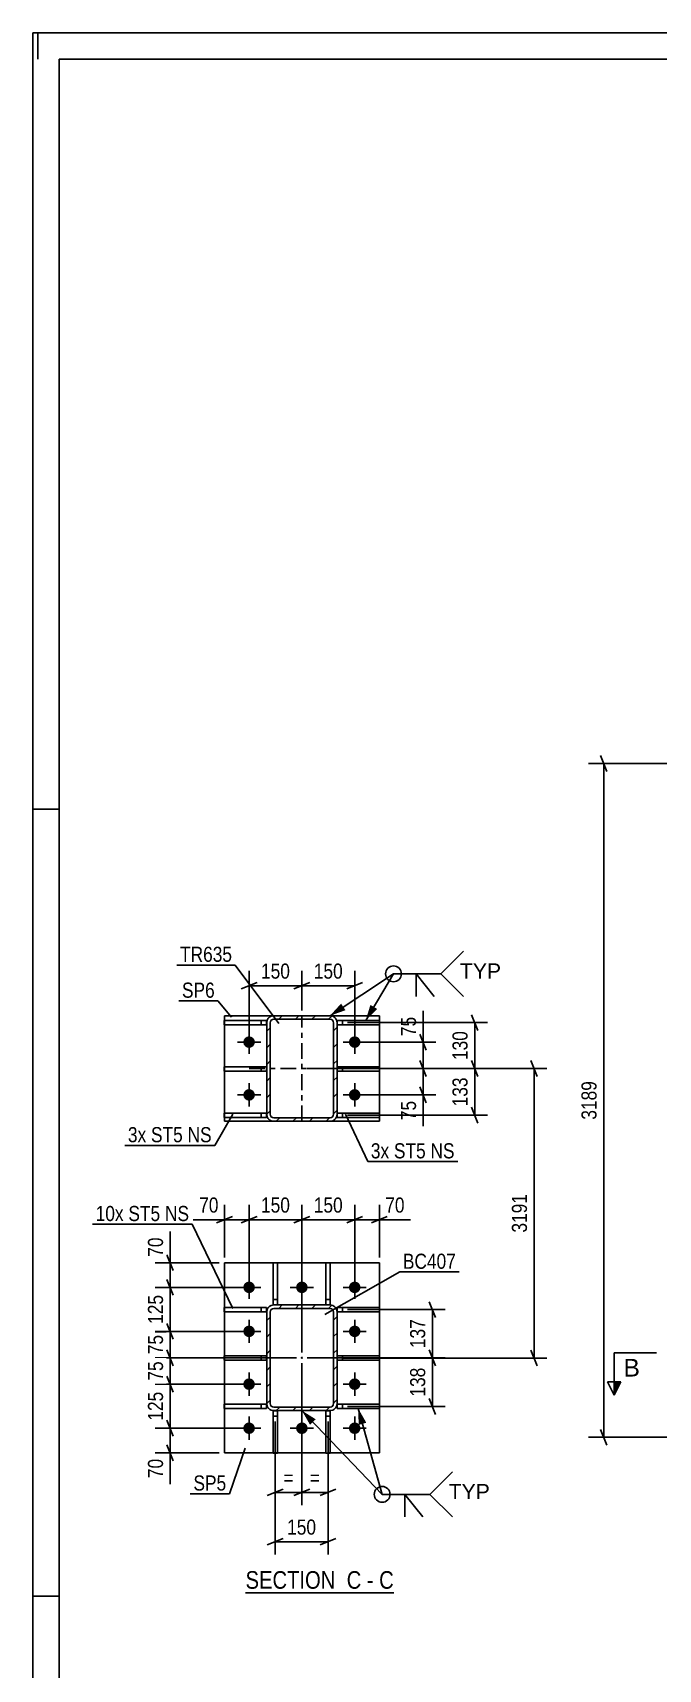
# Model space of a CAD drawing. Header units: millimetres. Extents: x 0 to 841, y 0 to 594.
# Drawn here: x 0 to 118.5, y 284.2 to 594 of the extents above; entities that cross this region are included whole.
import ezdxf

# ---------------------------------------------------------------- set-up
doc = ezdxf.new("R2010")
doc.units = ezdxf.units.MM
doc.linetypes.add('DXK_LINE_DOT2', pattern=[3.9198, 1.9599, -1.9599])
doc.linetypes.add('DXK_LINE_DOT3', pattern=[5.9187, 2.979, -0.9799, 0.9799, -0.9799])
doc.styles.add('Arial', font='ARIAL.TTF', dxfattribs={"height": 0.2})
doc.styles.add('Arial Narrow', font='ARIALN.TTF', dxfattribs={"height": 0.2})

# ---------------------------------------------------------------- blocks, each defined once
blk = doc.blocks.new('Unknown-122570250-1133')
at = {"color": 5, "linetype": 'Continuous'}
for p, q in [((841, 594), (0, 594)), ((0, 594), (0, 0)), ((1, 589), (1, 594)), ((836, 589), (5, 589)), ((5, 589), (5, 5)), ((5, 447), (0, 447)), ((5, 298), (0, 298))]:
    blk.add_line(p, q, dxfattribs=at)
blk = doc.blocks.new('Unknown-122570250-14 - 3057')
at = {"color": 6, "linetype": 'Continuous'}
blk.add_line((40.31, 298.68), (68.38, 298.68), dxfattribs=at)
at = {"color": 0, "linetype": 'Continuous'}
blk.add_wipeout([(58.42, 299.43), (58.42, 302.93), (40.31, 302.93), (40.31, 299.43)], dxfattribs=at)
at = {"color": 7, "linetype": 'Continuous', "style": 'Arial Narrow'}
blk.add_text('SECTION ', height=3.34, dxfattribs=at).set_placement((40.31, 299.43))
at = {"color": 0, "linetype": 'Continuous'}
blk.add_wipeout([(62.23, 299.43), (62.23, 302.93), (59.47, 302.93), (59.47, 299.43)], dxfattribs=at)
blk.add_wipeout([(64.56, 299.43), (64.56, 302.93), (63.28, 302.93), (63.28, 299.43)], dxfattribs=at)
at = {"color": 7, "linetype": 'Continuous', "style": 'Arial Narrow'}
blk.add_text('C', height=3.34, dxfattribs=at).set_placement((59.47, 299.43))
at = {"color": 0, "linetype": 'Continuous'}
blk.add_wipeout([(68.38, 299.43), (68.38, 302.93), (65.61, 302.93), (65.61, 299.43)], dxfattribs=at)
at = {"color": 7, "linetype": 'Continuous', "style": 'Arial Narrow'}
for s, p in [('-', (63.28, 299.43)), ('C', (65.61, 299.43))]:
    blk.add_text(s, height=3.34, dxfattribs=at).set_placement(p)
blk = doc.blocks.new('Part-122570250-3130 - 3057')
at = {"color": 2, "linetype": 'Continuous'}
for p, q in [((65.65, 398.24), (57.65, 398.24)), ((65.65, 397.44), (57.65, 397.44)), ((65.65, 398.24), (65.65, 397.44))]:
    blk.add_line(p, q, dxfattribs=at)
at = {"color": 7, "linetype": 'DXK_LINE_DOT2'}
for p, q in [((57.65, 397.44), (57.65, 398.24)), ((58.65, 397.44), (58.65, 398.24))]:
    blk.add_line(p, q, dxfattribs=at)
blk = doc.blocks.new('Part-122570250-3098 - 3057')
at = {"color": 2, "linetype": 'Continuous'}
for p, q in [((45.53, 353.16), (45.53, 361.16)), ((45.53, 361.16), (46.33, 361.16)), ((46.33, 353.16), (46.33, 361.16)), ((45.53, 353.16), (45.65, 353.16))]:
    blk.add_line(p, q, dxfattribs=at)
at = {"color": 7, "linetype": 'DXK_LINE_DOT2'}
for p, q in [((45.53, 354.16), (46.33, 354.16)), ((45.65, 353.16), (46.33, 353.16))]:
    blk.add_line(p, q, dxfattribs=at)
blk = doc.blocks.new('Part-122570250-3115 - 3057')
at = {"color": 2, "linetype": 'Continuous'}
for p, q in [((36.26, 397.44), (36.26, 398.24)), ((36.26, 398.24), (44.26, 398.24)), ((36.26, 397.44), (44.26, 397.44)), ((44.26, 397.44), (44.26, 398.24))]:
    blk.add_line(p, q, dxfattribs=at)
at = {"color": 7, "linetype": 'DXK_LINE_DOT2'}
blk.add_line((43.26, 397.44), (43.26, 398.24), dxfattribs=at)
blk = doc.blocks.new('Part-122570250-3083 - 3057')
at = {"color": 2, "linetype": 'Continuous'}
for p, q in [((36.26, 342.71), (36.26, 343.51)), ((36.26, 343.51), (44.26, 343.51)), ((36.26, 342.71), (44.26, 342.71)), ((44.26, 342.71), (44.26, 343.51))]:
    blk.add_line(p, q, dxfattribs=at)
at = {"color": 7, "linetype": 'DXK_LINE_DOT2'}
blk.add_line((43.26, 342.71), (43.26, 343.51), dxfattribs=at)
blk = doc.blocks.new('Part-122570250-3120 - 3057')
at = {"color": 2, "linetype": 'Continuous'}
for p, q in [((36.26, 406.2), (36.26, 407)), ((36.26, 407), (44.26, 407)), ((36.26, 406.2), (44.26, 406.2)), ((44.26, 407), (44.26, 406.2))]:
    blk.add_line(p, q, dxfattribs=at)
at = {"color": 7, "linetype": 'DXK_LINE_DOT2'}
blk.add_line((43.26, 406.2), (43.26, 407), dxfattribs=at)
blk = doc.blocks.new('Part-122570250-3088 - 3057')
at = {"color": 2, "linetype": 'Continuous'}
for p, q in [((36.26, 351.88), (36.26, 352.68)), ((36.26, 352.68), (44.26, 352.68)), ((36.26, 351.88), (44.26, 351.88)), ((44.26, 351.88), (44.26, 352.68))]:
    blk.add_line(p, q, dxfattribs=at)
at = {"color": 7, "linetype": 'DXK_LINE_DOT2'}
blk.add_line((43.26, 351.88), (43.26, 352.68), dxfattribs=at)
blk = doc.blocks.new('Part-122570250-3125 - 3057')
at = {"color": 2, "linetype": 'Continuous'}
for p, q in [((36.26, 388.67), (36.26, 389.47)), ((36.26, 389.47), (44.26, 389.47)), ((36.26, 388.67), (44.26, 388.67)), ((44.26, 388.67), (44.26, 389.47))]:
    blk.add_line(p, q, dxfattribs=at)
at = {"color": 7, "linetype": 'DXK_LINE_DOT2'}
blk.add_line((43.26, 388.67), (43.26, 389.47), dxfattribs=at)
blk = doc.blocks.new('Part-122570250-3093 - 3057')
at = {"color": 2, "linetype": 'Continuous'}
for p, q in [((55.53, 353.16), (55.53, 361.16)), ((55.53, 361.16), (56.33, 361.16)), ((56.33, 361.16), (56.33, 353.16)), ((56.33, 353.16), (56.31, 353.16))]:
    blk.add_line(p, q, dxfattribs=at)
at = {"color": 7, "linetype": 'DXK_LINE_DOT2'}
for p, q in [((55.53, 354.16), (56.33, 354.16)), ((56.33, 353.16), (55.53, 353.16))]:
    blk.add_line(p, q, dxfattribs=at)
blk = doc.blocks.new('Part-122570250-3135 - 3057')
at = {"color": 2, "linetype": 'Continuous'}
for p, q in [((65.65, 407), (57.65, 407)), ((57.65, 407), (57.65, 406.59)), ((65.65, 406.2), (57.65, 406.2)), ((65.65, 407), (65.65, 406.2))]:
    blk.add_line(p, q, dxfattribs=at)
at = {"color": 7, "linetype": 'DXK_LINE_DOT2'}
for p, q in [((57.65, 406.59), (57.65, 406.2)), ((58.65, 406.2), (58.65, 407))]:
    blk.add_line(p, q, dxfattribs=at)
blk = doc.blocks.new('Part-122570250-3140 - 3057')
at = {"color": 2, "linetype": 'Continuous'}
for p, q in [((65.65, 389.47), (57.65, 389.47)), ((57.65, 388.67), (57.65, 389.26)), ((65.65, 388.67), (57.65, 388.67)), ((65.65, 389.47), (65.65, 388.67))]:
    blk.add_line(p, q, dxfattribs=at)
at = {"color": 7, "linetype": 'DXK_LINE_DOT2'}
for p, q in [((57.65, 389.26), (57.65, 389.47)), ((58.65, 388.67), (58.65, 389.47))]:
    blk.add_line(p, q, dxfattribs=at)
blk = doc.blocks.new('Bolt-122570250-3143 - 3057')
at = {"linetype": 'Continuous'}
for points in [[(39.88, 402.92, -1), (42.08, 402.92, -1)], [(59.88, 402.92, -1), (62.08, 402.92, -1)], [(39.88, 392.92, -1), (42.08, 392.92, -1)], [(59.88, 392.92, -1), (62.08, 392.92, -1)]]:
    blk.add_hatch(color=1, dxfattribs=at).paths.add_polyline_path(points)
at = {"color": 1, "linetype": 'Continuous'}
for p, q in [((38.78, 402.92), (43.18, 402.92)), ((40.98, 400.72), (40.98, 405.12)), ((58.78, 402.92), (63.18, 402.92)), ((60.98, 400.72), (60.98, 405.12)), ((40.98, 390.72), (40.98, 395.12)), ((60.98, 390.72), (60.98, 395.12)), ((38.78, 392.92), (43.18, 392.92)), ((58.78, 392.92), (63.18, 392.92))]:
    blk.add_line(p, q, dxfattribs=at)
blk = doc.blocks.new('Bolt-122570250-3144 - 3057')
at = {"linetype": 'Continuous'}
for points in [[(39.88, 356.49, -1), (42.08, 356.49, -1)], [(49.88, 356.49, -1), (52.08, 356.49, -1)], [(59.88, 356.49, -1), (62.08, 356.49, -1)], [(39.88, 348.16, -1), (42.08, 348.16, -1)], [(59.88, 348.16, -1), (62.08, 348.16, -1)], [(39.88, 338.16, -1), (42.08, 338.16, -1)], [(59.88, 338.16, -1), (62.08, 338.16, -1)], [(39.88, 329.82, -1), (42.08, 329.82, -1)], [(49.88, 329.82, -1), (52.08, 329.82, -1)], [(59.88, 329.82, -1), (62.08, 329.82, -1)]]:
    blk.add_hatch(color=1, dxfattribs=at).paths.add_polyline_path(points)
at = {"color": 1, "linetype": 'Continuous'}
for p, q in [((38.78, 356.49), (43.18, 356.49)), ((40.98, 354.29), (40.98, 358.69)), ((48.78, 356.49), (53.18, 356.49)), ((50.98, 354.29), (50.98, 358.69)), ((58.78, 356.49), (63.18, 356.49)), ((60.98, 354.29), (60.98, 358.69)), ((40.98, 345.96), (40.98, 350.36)), ((60.98, 345.96), (60.98, 350.36)), ((38.78, 348.16), (43.18, 348.16)), ((58.78, 348.16), (63.18, 348.16)), ((38.78, 338.16), (43.18, 338.16)), ((40.98, 335.96), (40.98, 340.36)), ((58.78, 338.16), (63.18, 338.16)), ((60.98, 335.96), (60.98, 340.36)), ((40.98, 327.62), (40.98, 332.02)), ((50.98, 327.62), (50.98, 332.02)), ((60.98, 327.62), (60.98, 332.02)), ((38.78, 329.82), (43.18, 329.82)), ((48.78, 329.82), (53.18, 329.82)), ((58.78, 329.82), (63.18, 329.82))]:
    blk.add_line(p, q, dxfattribs=at)
blk = doc.blocks.new('Part-122570250-3158 - 3057')
at = {"color": 2, "linetype": 'Continuous'}
for p, q in [((55.53, 325.11), (55.53, 333.11)), ((55.53, 333.11), (56.33, 333.11)), ((56.33, 333.11), (56.33, 325.11)), ((56.33, 325.11), (55.53, 325.11))]:
    blk.add_line(p, q, dxfattribs=at)
at = {"color": 7, "linetype": 'DXK_LINE_DOT2'}
blk.add_line((55.53, 332.11), (56.33, 332.11), dxfattribs=at)
blk = doc.blocks.new('Part-122570250-3163 - 3057')
at = {"color": 2, "linetype": 'Continuous'}
for p, q in [((45.53, 325.11), (45.53, 333.11)), ((45.53, 333.11), (46.33, 333.11)), ((46.33, 333.11), (46.33, 325.11)), ((46.33, 325.11), (45.53, 325.11))]:
    blk.add_line(p, q, dxfattribs=at)
at = {"color": 7, "linetype": 'DXK_LINE_DOT2'}
blk.add_line((45.53, 332.11), (46.33, 332.11), dxfattribs=at)
blk = doc.blocks.new('Part-122570250-3168 - 3057')
at = {"color": 2, "linetype": 'Continuous'}
for p, q in [((36.26, 333.55), (36.26, 334.35)), ((36.26, 334.35), (44.26, 334.35)), ((36.26, 333.55), (44.26, 333.55)), ((44.26, 333.55), (44.26, 334.35))]:
    blk.add_line(p, q, dxfattribs=at)
at = {"color": 7, "linetype": 'DXK_LINE_DOT2'}
blk.add_line((43.26, 333.55), (43.26, 334.35), dxfattribs=at)
blk = doc.blocks.new('Part-122570250-3173 - 3057')
at = {"color": 2, "linetype": 'Continuous'}
for p, q in [((65.65, 343.51), (57.65, 343.51)), ((65.65, 342.71), (57.65, 342.71)), ((65.65, 343.51), (65.65, 342.71))]:
    blk.add_line(p, q, dxfattribs=at)
at = {"color": 7, "linetype": 'DXK_LINE_DOT2'}
for p, q in [((57.65, 342.71), (57.65, 343.51)), ((58.65, 342.71), (58.65, 343.51))]:
    blk.add_line(p, q, dxfattribs=at)
blk = doc.blocks.new('Part-122570250-3193 - 3057')
at = {"color": 2, "linetype": 'Continuous'}
for p, q in [((36.31, 407.92), (36.31, 407)), ((36.31, 407.92), (45.65, 407.92)), ((36.31, 406.2), (36.31, 398.24)), ((65.65, 407.92), (56.31, 407.92)), ((65.65, 387.92), (65.65, 407.92)), ((36.31, 389.47), (36.31, 397.44)), ((36.31, 387.92), (36.31, 388.67)), ((36.31, 387.92), (45.65, 387.92)), ((65.65, 387.92), (56.31, 387.92))]:
    blk.add_line(p, q, dxfattribs=at)
at = {"color": 7, "linetype": 'DXK_LINE_DOT2'}
for p, q in [((36.31, 407.92), (36.31, 397.44)), ((36.31, 407), (36.31, 406.2)), ((45.65, 407.92), (56.31, 407.92)), ((36.31, 397.44), (36.31, 398.24)), ((36.31, 388.67), (36.31, 389.47)), ((45.65, 387.92), (56.31, 387.92))]:
    blk.add_line(p, q, dxfattribs=at)
blk = doc.blocks.new('Part-122570250-3198 - 3057')
at = {"color": 2, "linetype": 'Continuous'}
for p, q in [((65.65, 361.16), (36.31, 361.16)), ((36.31, 352.68), (36.31, 361.16)), ((65.65, 325.16), (65.65, 361.16)), ((36.31, 343.51), (36.31, 351.88)), ((36.31, 334.35), (36.31, 342.71)), ((36.31, 325.16), (36.31, 333.55)), ((36.31, 325.16), (45.53, 325.16)), ((55.53, 325.16), (46.33, 325.16)), ((56.33, 325.16), (65.65, 325.16))]:
    blk.add_line(p, q, dxfattribs=at)
at = {"color": 7, "linetype": 'DXK_LINE_DOT2'}
for p, q in [((36.31, 361.16), (46.33, 361.16)), ((36.31, 351.88), (36.31, 352.68)), ((36.31, 342.71), (36.31, 343.51)), ((36.31, 333.55), (36.31, 334.35)), ((45.53, 325.16), (46.33, 325.16)), ((65.65, 325.16), (55.53, 325.16))]:
    blk.add_line(p, q, dxfattribs=at)
blk = doc.blocks.new('Part-122570250-3209 - 3057')
at = {"color": 2, "linetype": 'Continuous'}
for p, q in [((65.65, 352.68), (57.65, 352.68)), ((57.65, 351.88), (57.65, 352.68)), ((65.65, 351.88), (57.65, 351.88)), ((65.65, 352.68), (65.65, 351.88))]:
    blk.add_line(p, q, dxfattribs=at)
at = {"color": 7, "linetype": 'DXK_LINE_DOT2'}
blk.add_line((58.65, 351.88), (58.65, 352.68), dxfattribs=at)
blk = doc.blocks.new('Part-122570250-3214 - 3057')
at = {"color": 2, "linetype": 'Continuous'}
for p, q in [((65.65, 334.35), (57.65, 334.35)), ((57.65, 333.55), (57.65, 334.35)), ((65.65, 333.55), (57.65, 333.55)), ((65.65, 334.35), (65.65, 333.55))]:
    blk.add_line(p, q, dxfattribs=at)
at = {"color": 7, "linetype": 'DXK_LINE_DOT2'}
blk.add_line((58.65, 333.55), (58.65, 334.35), dxfattribs=at)
blk = doc.blocks.new('Part-122570250-3219 - 3057')
at = {"linetype": 'Continuous'}
h = blk.add_hatch(dxfattribs=at)
h.set_pattern_fill('', scale=0.7, style=0, pattern_type=0)
h.set_pattern_definition([(45, (44.3133, 334.4914), (-1.57154, 1.57154), [])])
h.paths.add_polyline_path([(44.31, 351.82), (44.31, 334.49), (44.41, 333.98), (44.7, 333.55), (45.14, 333.26), (45.65, 333.16), (56.31, 333.16), (56.82, 333.26), (57.26, 333.55), (57.55, 333.98), (57.65, 334.49), (57.65, 351.82), (57.55, 352.33), (57.26, 352.77), (56.82, 353.06), (56.31, 353.16), (45.65, 353.16), (45.14, 353.06), (44.7, 352.77), (44.41, 352.33)])
h.paths.add_polyline_path([(45.18, 352.3), (45.39, 352.44), (45.65, 352.49), (56.31, 352.49), (56.57, 352.44), (56.78, 352.3), (56.93, 352.08), (56.98, 351.82), (56.98, 334.49), (56.93, 334.24), (56.78, 334.02), (56.57, 333.88), (56.31, 333.82), (45.65, 333.82), (45.39, 333.88), (45.18, 334.02), (45.03, 334.24), (44.98, 334.49), (44.98, 351.82), (45.03, 352.08)])
blk.add_hatch(color=30, dxfattribs=at).paths.add_polyline_path([(50.98, 343.06, -1), (50.98, 343.26, -1)])
at = {"color": 7, "linetype": 'DXK_LINE_DOT2'}
for p, q in [((44.31, 351.82), (44.41, 352.33)), ((44.31, 334.49), (44.31, 351.82)), ((45.03, 352.08), (44.98, 351.82)), ((44.98, 334.49), (44.98, 351.82)), ((45.14, 353.06), (45.65, 353.16)), ((45.65, 352.49), (45.39, 352.44)), ((45.65, 353.16), (56.31, 353.16)), ((45.65, 352.49), (56.31, 352.49)), ((56.31, 353.16), (56.82, 353.06)), ((56.57, 352.44), (56.31, 352.49)), ((56.98, 351.82), (56.93, 352.08)), ((56.98, 334.49), (56.98, 351.82)), ((57.55, 352.33), (57.65, 351.82)), ((57.65, 334.49), (57.65, 351.82)), ((44.41, 333.98), (44.31, 334.49)), ((44.98, 334.49), (45.03, 334.24)), ((45.65, 333.16), (45.14, 333.26)), ((45.39, 333.88), (45.65, 333.82)), ((45.65, 333.82), (56.31, 333.82)), ((45.65, 333.16), (56.31, 333.16)), ((56.31, 333.82), (56.57, 333.88)), ((56.82, 333.26), (56.31, 333.16)), ((56.93, 334.24), (56.98, 334.49)), ((57.65, 334.49), (57.55, 333.98))]:
    blk.add_line(p, q, dxfattribs=at)
at = {"color": 2, "linetype": 'Continuous'}
for p, q in [((44.41, 352.33), (44.31, 351.82)), ((44.31, 351.82), (44.31, 351.82)), ((44.31, 334.49), (44.31, 351.82)), ((44.98, 351.82), (45.03, 352.08)), ((44.98, 351.82), (44.98, 351.82)), ((44.98, 334.49), (44.98, 351.82)), ((45.65, 353.16), (45.14, 353.06)), ((45.39, 352.44), (45.65, 352.49)), ((45.65, 353.16), (45.65, 353.16)), ((45.65, 353.16), (56.31, 353.16)), ((45.65, 352.49), (45.65, 352.49)), ((45.65, 352.49), (56.31, 352.49)), ((56.31, 353.16), (56.31, 353.16)), ((56.82, 353.06), (56.31, 353.16)), ((56.31, 352.49), (56.31, 352.49)), ((56.31, 352.49), (56.57, 352.44)), ((56.93, 352.08), (56.98, 351.82)), ((56.98, 351.82), (56.98, 351.82)), ((56.98, 334.49), (56.98, 351.82)), ((57.65, 351.82), (57.55, 352.33)), ((57.65, 351.82), (57.65, 351.82)), ((57.65, 334.49), (57.65, 351.82)), ((44.31, 334.49), (44.31, 334.49)), ((44.31, 334.49), (44.41, 333.98)), ((44.98, 334.49), (44.98, 334.49)), ((45.03, 334.24), (44.98, 334.49)), ((45.14, 333.26), (45.65, 333.16)), ((45.65, 333.82), (45.39, 333.88)), ((45.65, 333.82), (45.65, 333.82)), ((45.65, 333.82), (56.31, 333.82)), ((45.65, 333.16), (45.65, 333.16)), ((45.65, 333.16), (56.31, 333.16)), ((56.57, 333.88), (56.31, 333.82)), ((56.31, 333.82), (56.31, 333.82)), ((56.31, 333.16), (56.82, 333.26)), ((56.31, 333.16), (56.31, 333.16)), ((56.98, 334.49), (56.93, 334.24)), ((56.98, 334.49), (56.98, 334.49)), ((57.55, 333.98), (57.65, 334.49)), ((57.65, 334.49), (57.65, 334.49))]:
    blk.add_line(p, q, dxfattribs=at)
at = {"color": 7, "linetype": 'DXK_LINE_DOT3'}
blk.add_line((50.98, 343.16), (50.98, 343.16), dxfattribs=at)
at = {"color": 30, "linetype": 'DXK_LINE_DOT3'}
blk.add_line((50.98, 343.16), (50.98, 343.16), dxfattribs=at)
at = {"color": 30, "linetype": 'Continuous'}
blk.add_circle((50.98, 343.16), 0.1, dxfattribs=at)
at = {"color": 7, "linetype": 'DXK_LINE_DOT2'}
for centre, radius, start, end in [((45.65, 351.82), 1.33, 112.5, 157.5), ((45.65, 351.82), 0.667, 112.5, 157.5), ((56.31, 351.82), 0.667, 22.5, 67.5), ((56.31, 351.82), 1.33, 22.5, 67.5), ((45.65, 334.49), 1.33, 202.5, 247.5), ((45.65, 334.49), 0.667, 202.5, 247.5), ((56.31, 334.49), 0.667, 292.5, 337.5), ((56.31, 334.49), 1.33, 292.5, 337.5)]:
    blk.add_arc(centre, radius, start, end, dxfattribs=at)
at = {"color": 2, "linetype": 'Continuous'}
for centre, radius, start, end in [((45.65, 351.82), 1.33, 112.5, 157.5), ((45.65, 351.82), 0.667, 112.5, 157.5), ((56.31, 351.82), 0.667, 22.5, 67.5), ((56.31, 351.82), 1.33, 22.5, 67.5), ((45.65, 334.49), 1.33, 202.5, 247.5), ((45.65, 334.49), 0.667, 202.5, 247.5), ((56.31, 334.49), 0.667, 292.5, 337.5), ((56.31, 334.49), 1.33, 292.5, 337.5)]:
    blk.add_arc(centre, radius, start, end, dxfattribs=at)
blk = doc.blocks.new('Part-122570250-3224 - 3057')
at = {"linetype": 'Continuous'}
h = blk.add_hatch(dxfattribs=at)
h.set_pattern_fill('', scale=0.7, style=0, pattern_type=0)
h.set_pattern_definition([(45, (44.3133, 389.2581), (-1.57154, 1.57154), [])])
h.paths.add_polyline_path([(44.31, 406.59), (44.31, 389.26), (44.41, 388.75), (44.7, 388.32), (45.14, 388.03), (45.65, 387.92), (56.31, 387.92), (56.82, 388.03), (57.26, 388.32), (57.55, 388.75), (57.65, 389.26), (57.65, 406.59), (57.55, 407.1), (57.26, 407.53), (56.82, 407.82), (56.31, 407.92), (45.65, 407.92), (45.14, 407.82), (44.7, 407.53), (44.41, 407.1)])
h.paths.add_polyline_path([(45.18, 407.06), (45.39, 407.21), (45.65, 407.26), (56.31, 407.26), (56.57, 407.21), (56.78, 407.06), (56.93, 406.85), (56.98, 406.59), (56.98, 389.26), (56.93, 389), (56.78, 388.79), (56.57, 388.64), (56.31, 388.59), (45.65, 388.59), (45.39, 388.64), (45.18, 388.79), (45.03, 389), (44.98, 389.26), (44.98, 406.59), (45.03, 406.85)])
at = {"color": 7, "linetype": 'DXK_LINE_DOT2'}
for p, q in [((44.31, 406.59), (44.41, 407.1)), ((44.31, 389.26), (44.31, 406.59)), ((45.03, 406.85), (44.98, 406.59)), ((44.98, 389.26), (44.98, 406.59)), ((45.14, 407.82), (45.65, 407.92)), ((45.65, 407.26), (45.39, 407.21)), ((45.65, 407.92), (56.31, 407.92)), ((45.65, 407.26), (56.31, 407.26)), ((56.31, 407.92), (56.82, 407.82)), ((56.57, 407.21), (56.31, 407.26)), ((56.98, 406.59), (56.93, 406.85)), ((56.98, 389.26), (56.98, 406.59)), ((57.55, 407.1), (57.65, 406.59)), ((57.65, 389.26), (57.65, 406.59)), ((44.41, 388.75), (44.31, 389.26)), ((44.98, 389.26), (45.03, 389)), ((45.65, 387.92), (45.14, 388.03)), ((45.39, 388.64), (45.65, 388.59)), ((45.65, 388.59), (56.31, 388.59)), ((45.65, 387.92), (56.31, 387.92)), ((56.31, 388.59), (56.57, 388.64)), ((56.82, 388.03), (56.31, 387.92)), ((56.93, 389), (56.98, 389.26)), ((57.65, 389.26), (57.55, 388.75))]:
    blk.add_line(p, q, dxfattribs=at)
at = {"color": 2, "linetype": 'Continuous'}
for p, q in [((44.41, 407.1), (44.31, 406.59)), ((44.31, 389.26), (44.31, 406.59)), ((44.98, 406.59), (45.03, 406.85)), ((44.98, 389.26), (44.98, 406.59)), ((45.65, 407.92), (45.14, 407.82)), ((45.39, 407.21), (45.65, 407.26)), ((45.65, 407.92), (56.31, 407.92)), ((45.65, 407.26), (56.31, 407.26)), ((56.82, 407.82), (56.31, 407.92)), ((56.31, 407.26), (56.57, 407.21)), ((56.93, 406.85), (56.98, 406.59)), ((56.98, 389.26), (56.98, 406.59)), ((57.65, 406.59), (57.55, 407.1)), ((57.65, 389.26), (57.65, 406.59)), ((44.31, 389.26), (44.41, 388.75)), ((45.03, 389), (44.98, 389.26)), ((45.14, 388.03), (45.65, 387.92)), ((45.65, 388.59), (45.39, 388.64)), ((45.65, 388.59), (56.31, 388.59)), ((45.65, 387.92), (56.31, 387.92)), ((56.57, 388.64), (56.31, 388.59)), ((56.31, 387.92), (56.82, 388.03)), ((56.98, 389.26), (56.93, 389)), ((57.55, 388.75), (57.65, 389.26))]:
    blk.add_line(p, q, dxfattribs=at)
at = {"color": 7, "linetype": 'DXK_LINE_DOT3'}
for p, q in [((50.98, 387.92), (50.98, 407.92)), ((40.98, 397.92), (60.98, 397.92))]:
    blk.add_line(p, q, dxfattribs=at)
at = {"color": 7, "linetype": 'DXK_LINE_DOT2'}
for centre, radius, start, end in [((45.65, 406.59), 1.33, 112.5, 157.5), ((45.65, 406.59), 0.667, 112.5, 157.5), ((56.31, 406.59), 0.667, 22.5, 67.5), ((56.31, 406.59), 1.33, 22.5, 67.5), ((45.65, 389.26), 1.33, 202.5, 247.5), ((45.65, 389.26), 0.667, 202.5, 247.5), ((56.31, 389.26), 0.667, 292.5, 337.5), ((56.31, 389.26), 1.33, 292.5, 337.5)]:
    blk.add_arc(centre, radius, start, end, dxfattribs=at)
at = {"color": 2, "linetype": 'Continuous'}
for centre, radius, start, end in [((45.65, 406.59), 1.33, 112.5, 157.5), ((45.65, 406.59), 0.667, 112.5, 157.5), ((56.31, 406.59), 0.667, 22.5, 67.5), ((56.31, 406.59), 1.33, 22.5, 67.5), ((45.65, 389.26), 1.33, 202.5, 247.5), ((45.65, 389.26), 0.667, 202.5, 247.5), ((56.31, 389.26), 0.667, 292.5, 337.5), ((56.31, 389.26), 1.33, 292.5, 337.5)]:
    blk.add_arc(centre, radius, start, end, dxfattribs=at)
blk = doc.blocks.new('StraightDimension-122570250-1976 - 1510')
at = {"color": 7, "linetype": 'Continuous'}
for p, q in [((156.3, 455.66), (105.29, 455.66)), ((108.74, 454.16), (107.54, 457.16)), ((108.14, 328.11), (108.14, 455.66)), ((107.54, 329.61), (108.74, 326.61)), ((132.64, 328.11), (105.29, 328.11))]:
    blk.add_line(p, q, dxfattribs=at)
at = {"color": 0}
blk.add_wipeout([(107.39, 396.14), (103.19, 396.14), (103.19, 387.63), (107.39, 387.63)], dxfattribs=at)
at = {"color": 3, "style": 'Arial Narrow'}
blk.add_text('3189', height=2.863, rotation=90.0002, dxfattribs=at).set_placement((106.79, 388.23))
blk = doc.blocks.new('StraightDimension-122570250-3322 - 3057')
at = {"color": 7, "linetype": 'Continuous'}
for p, q in [((36.31, 362.16), (36.31, 372.14)), ((40.98, 357.49), (40.98, 372.14)), ((34.81, 368.69), (37.81, 369.89)), ((36.31, 369.29), (40.98, 369.29)), ((42.48, 369.89), (39.48, 368.69))]:
    blk.add_line(p, q, dxfattribs=at)
at = {"color": 0}
blk.add_wipeout([(35.79, 370.04), (35.79, 374.24), (30.93, 374.24), (30.93, 370.04)], dxfattribs=at)
at = {"color": 7, "linetype": 'Continuous'}
blk.add_line((36.31, 369.29), (30.41, 369.29), dxfattribs=at)
blk.add_line((36.31, 369.29), (30.41, 369.29), dxfattribs=at)
at = {"color": 3, "style": 'Arial Narrow'}
blk.add_text('70', height=2.863, dxfattribs=at).set_placement((31.53, 370.64))
blk = doc.blocks.new('StraightDimension-122570250-3425 - 3057')
at = {"color": 7, "linetype": 'Continuous'}
for p, q in [((40.98, 403.92), (40.98, 416.43)), ((50.98, 408.92), (50.98, 416.43)), ((39.48, 412.98), (42.48, 414.18)), ((40.98, 413.58), (50.98, 413.58)), ((52.48, 414.18), (49.48, 412.98))]:
    blk.add_line(p, q, dxfattribs=at)
at = {"color": 0}
blk.add_wipeout([(49.32, 414.33), (49.32, 418.53), (42.64, 418.53), (42.64, 414.33)], dxfattribs=at)
at = {"color": 3, "style": 'Arial Narrow'}
blk.add_text('150', height=2.863, dxfattribs=at).set_placement((43.24, 414.93))
blk = doc.blocks.new('StraightDimension-122570250-6030 - 3057')
at = {"color": 7, "linetype": 'Continuous'}
for p, q in [((39.98, 348.16), (23.18, 348.16)), ((25.43, 349.66), (26.63, 346.66)), ((26.03, 343.16), (26.03, 348.16)), ((26.63, 341.66), (25.43, 344.66)), ((49.98, 343.16), (23.18, 343.16))]:
    blk.add_line(p, q, dxfattribs=at)
at = {"color": 0}
blk.add_wipeout([(25.28, 348.09), (21.08, 348.09), (21.08, 343.23), (25.28, 343.23)], dxfattribs=at)
at = {"color": 3, "style": 'Arial Narrow'}
blk.add_text('75', height=2.863, rotation=90.0002, dxfattribs=at).set_placement((24.68, 343.83))
blk = doc.blocks.new('StraightDimension-122570250-9125 - 3057')
at = {"color": 7, "linetype": 'Continuous'}
for p, q in [((75.09, 344.66), (76.29, 341.66)), ((51.98, 343.16), (78.09, 343.16)), ((75.69, 333.95), (75.69, 343.16)), ((76.29, 332.45), (75.09, 335.45)), ((59.65, 333.95), (78.09, 333.95))]:
    blk.add_line(p, q, dxfattribs=at)
at = {"color": 0}
blk.add_wipeout([(74.94, 341.89), (70.74, 341.89), (70.74, 335.21), (74.94, 335.21)], dxfattribs=at)
at = {"color": 3, "style": 'Arial Narrow'}
blk.add_text('138', height=2.863, rotation=90.0002, dxfattribs=at).set_placement((74.34, 335.81))
blk = doc.blocks.new('StraightDimension-122570250-6028 - 3057')
at = {"color": 7, "linetype": 'Continuous'}
for p, q in [((25.43, 362.66), (26.63, 359.66)), ((35.31, 361.16), (23.18, 361.16)), ((26.03, 356.49), (26.03, 361.16)), ((39.98, 356.49), (23.18, 356.49)), ((26.63, 354.99), (25.43, 357.99))]:
    blk.add_line(p, q, dxfattribs=at)
at = {"color": 0}
blk.add_wipeout([(25.28, 366.54), (21.08, 366.54), (21.08, 361.68), (25.28, 361.68)], dxfattribs=at)
at = {"color": 7, "linetype": 'Continuous'}
blk.add_line((26.03, 361.16), (26.03, 367.06), dxfattribs=at)
blk.add_line((26.03, 361.16), (26.03, 367.06), dxfattribs=at)
at = {"color": 3, "style": 'Arial Narrow'}
blk.add_text('70', height=2.863, rotation=90.0002, dxfattribs=at).set_placement((24.68, 362.28))
blk = doc.blocks.new('StraightDimension-122570250-6032 - 3057')
at = {"color": 7, "linetype": 'Continuous'}
for p, q in [((39.98, 338.16), (23.18, 338.16)), ((25.43, 339.66), (26.63, 336.66)), ((26.03, 329.82), (26.03, 338.16)), ((39.98, 329.82), (23.18, 329.82)), ((26.63, 328.32), (25.43, 331.32))]:
    blk.add_line(p, q, dxfattribs=at)
at = {"color": 0}
blk.add_wipeout([(25.28, 337.34), (21.08, 337.34), (21.08, 330.65), (25.28, 330.65)], dxfattribs=at)
at = {"color": 3, "style": 'Arial Narrow'}
blk.add_text('125', height=2.863, rotation=90.0002, dxfattribs=at).set_placement((24.68, 331.25))
blk = doc.blocks.new('StraightDimension-122570250-3349 - 3057')
at = {"color": 7, "linetype": 'Continuous'}
for p, q in [((50.98, 344.16), (50.98, 372.14)), ((60.98, 357.49), (60.98, 372.14)), ((49.48, 368.69), (52.48, 369.89)), ((50.98, 369.29), (60.98, 369.29)), ((62.48, 369.89), (59.48, 368.69))]:
    blk.add_line(p, q, dxfattribs=at)
at = {"color": 0}
blk.add_wipeout([(59.32, 370.04), (59.32, 374.24), (52.64, 374.24), (52.64, 370.04)], dxfattribs=at)
at = {"color": 3, "style": 'Arial Narrow'}
blk.add_text('150', height=2.863, dxfattribs=at).set_placement((53.24, 370.64))
blk = doc.blocks.new('StraightDimension-122570250-3332 - 3057')
at = {"color": 7, "linetype": 'Continuous'}
for p, q in [((40.98, 357.49), (40.98, 372.14)), ((50.98, 344.16), (50.98, 372.14)), ((39.48, 368.69), (42.48, 369.89)), ((40.98, 369.29), (50.98, 369.29)), ((52.48, 369.89), (49.48, 368.69))]:
    blk.add_line(p, q, dxfattribs=at)
at = {"color": 0}
blk.add_wipeout([(49.32, 370.04), (49.32, 374.24), (42.64, 374.24), (42.64, 370.04)], dxfattribs=at)
at = {"color": 3, "style": 'Arial Narrow'}
blk.add_text('150', height=2.863, dxfattribs=at).set_placement((43.24, 370.64))
blk = doc.blocks.new('StraightDimension-122570250-3366 - 3057')
at = {"color": 7, "linetype": 'Continuous'}
for p, q in [((60.98, 357.49), (60.98, 372.14)), ((65.65, 362.16), (65.65, 372.14)), ((59.48, 368.69), (62.48, 369.89)), ((60.98, 369.29), (65.65, 369.29)), ((67.15, 369.89), (64.15, 368.69))]:
    blk.add_line(p, q, dxfattribs=at)
at = {"color": 0}
blk.add_wipeout([(71.03, 370.04), (71.03, 374.24), (66.17, 374.24), (66.17, 370.04)], dxfattribs=at)
at = {"color": 7, "linetype": 'Continuous'}
blk.add_line((65.65, 369.29), (71.55, 369.29), dxfattribs=at)
blk.add_line((65.65, 369.29), (71.55, 369.29), dxfattribs=at)
at = {"color": 3, "style": 'Arial Narrow'}
blk.add_text('70', height=2.863, dxfattribs=at).set_placement((66.77, 370.64))
blk = doc.blocks.new('StraightDimension-122570250-3377 - 3057')
at = {"color": 7, "linetype": 'Continuous'}
for p, q in [((51.98, 397.92), (76.35, 397.92)), ((73.35, 399.42), (74.55, 396.42)), ((73.95, 392.92), (73.95, 397.92)), ((74.55, 391.42), (73.35, 394.42)), ((61.98, 392.92), (76.35, 392.92))]:
    blk.add_line(p, q, dxfattribs=at)
at = {"color": 0}
blk.add_wipeout([(73.2, 392.4), (69, 392.4), (69, 387.54), (73.2, 387.54)], dxfattribs=at)
at = {"color": 7, "linetype": 'Continuous'}
blk.add_line((73.95, 392.92), (73.95, 387.02), dxfattribs=at)
blk.add_line((73.95, 392.92), (73.95, 387.02), dxfattribs=at)
at = {"color": 3, "style": 'Arial Narrow'}
blk.add_text('75', height=2.863, rotation=90.0002, dxfattribs=at).set_placement((72.6, 388.14))
blk = doc.blocks.new('StraightDimension-122570250-9219 - 3057')
at = {"color": 7, "linetype": 'Continuous'}
for p, q in [((50.98, 342.16), (50.98, 315.26)), ((55.93, 331.11), (55.93, 315.26)), ((49.48, 317.06), (52.48, 318.26)), ((50.98, 317.66), (55.93, 317.66)), ((57.43, 318.26), (54.43, 317.06))]:
    blk.add_line(p, q, dxfattribs=at)
at = {"color": 0}
blk.add_wipeout([(55.01, 318.41), (55.01, 322.61), (51.89, 322.61), (51.89, 318.41)], dxfattribs=at)
at = {"color": 3, "style": 'Arial Narrow'}
blk.add_text('=', height=2.86, dxfattribs=at).set_placement((52.49, 319.01))
blk = doc.blocks.new('StraightDimension-122570250-3388 - 3057')
at = {"color": 7, "linetype": 'Continuous'}
for p, q in [((61.98, 402.92), (76.35, 402.92)), ((73.35, 404.42), (74.55, 401.42)), ((73.95, 397.92), (73.95, 402.92)), ((51.98, 397.92), (76.35, 397.92)), ((74.55, 396.42), (73.35, 399.42))]:
    blk.add_line(p, q, dxfattribs=at)
at = {"color": 0}
blk.add_wipeout([(73.2, 408.31), (69, 408.31), (69, 403.45), (73.2, 403.45)], dxfattribs=at)
at = {"color": 7, "linetype": 'Continuous'}
blk.add_line((73.95, 402.92), (73.95, 408.83), dxfattribs=at)
blk.add_line((73.95, 402.92), (73.95, 408.83), dxfattribs=at)
at = {"color": 3, "style": 'Arial Narrow'}
blk.add_text('75', height=2.863, rotation=90.0002, dxfattribs=at).set_placement((72.6, 404.05))
blk = doc.blocks.new('StraightDimension-122570250-3400 - 3057')
at = {"color": 7, "linetype": 'Continuous'}
for p, q in [((59.65, 406.6), (86.11, 406.6)), ((83.11, 408.1), (84.31, 405.1)), ((83.71, 397.92), (83.71, 406.6)), ((51.98, 397.92), (86.11, 397.92)), ((84.31, 396.42), (83.11, 399.42))]:
    blk.add_line(p, q, dxfattribs=at)
at = {"color": 0}
blk.add_wipeout([(82.96, 405.61), (78.76, 405.61), (78.76, 398.92), (82.96, 398.92)], dxfattribs=at)
at = {"color": 3, "style": 'Arial Narrow'}
blk.add_text('130', height=2.863, rotation=90.0002, dxfattribs=at).set_placement((82.36, 399.52))
blk = doc.blocks.new('StraightDimension-122570250-3408 - 3057')
at = {"color": 7, "linetype": 'Continuous'}
for p, q in [((51.98, 397.92), (86.11, 397.92)), ((83.11, 399.42), (84.31, 396.42)), ((83.71, 389.07), (83.71, 397.92)), ((84.31, 387.57), (83.11, 390.57)), ((59.65, 389.07), (86.11, 389.07))]:
    blk.add_line(p, q, dxfattribs=at)
at = {"color": 0}
blk.add_wipeout([(82.96, 396.84), (78.76, 396.84), (78.76, 390.15), (82.96, 390.15)], dxfattribs=at)
at = {"color": 3, "style": 'Arial Narrow'}
blk.add_text('133', height=2.863, rotation=90.0002, dxfattribs=at).set_placement((82.36, 390.75))
blk = doc.blocks.new('StraightDimension-122570250-3416 - 3057')
at = {"color": 7, "linetype": 'Continuous'}
for p, q in [((50.98, 408.92), (50.98, 416.43)), ((60.98, 403.92), (60.98, 416.43)), ((49.48, 412.98), (52.48, 414.18)), ((50.98, 413.58), (60.98, 413.58)), ((62.48, 414.18), (59.48, 412.98))]:
    blk.add_line(p, q, dxfattribs=at)
at = {"color": 0}
blk.add_wipeout([(59.32, 414.33), (59.32, 418.53), (52.64, 418.53), (52.64, 414.33)], dxfattribs=at)
at = {"color": 3, "style": 'Arial Narrow'}
blk.add_text('150', height=2.863, dxfattribs=at).set_placement((53.24, 414.93))
blk = doc.blocks.new('StraightDimension-122570250-3435 - 3057')
at = {"color": 7, "linetype": 'Continuous'}
for p, q in [((51.98, 397.92), (97.36, 397.92)), ((95.56, 396.42), (94.36, 399.42)), ((94.96, 343.11), (94.96, 397.92)), ((94.36, 344.61), (95.56, 341.61)), ((58.65, 343.11), (97.36, 343.11))]:
    blk.add_line(p, q, dxfattribs=at)
at = {"color": 0}
blk.add_wipeout([(94.21, 374.77), (90.01, 374.77), (90.01, 366.26), (94.21, 366.26)], dxfattribs=at)
at = {"color": 3, "style": 'Arial Narrow'}
blk.add_text('3191', height=2.863, rotation=90.0002, dxfattribs=at).set_placement((93.61, 366.86))
blk = doc.blocks.new('StraightDimension-122570250-6029 - 3057')
at = {"color": 7, "linetype": 'Continuous'}
for p, q in [((39.98, 356.49), (23.18, 356.49)), ((25.43, 357.99), (26.63, 354.99)), ((26.03, 348.16), (26.03, 356.49)), ((39.98, 348.16), (23.18, 348.16)), ((26.63, 346.66), (25.43, 349.66))]:
    blk.add_line(p, q, dxfattribs=at)
at = {"color": 0}
blk.add_wipeout([(25.28, 355.67), (21.08, 355.67), (21.08, 348.98), (25.28, 348.98)], dxfattribs=at)
at = {"color": 3, "style": 'Arial Narrow'}
blk.add_text('125', height=2.863, rotation=90.0002, dxfattribs=at).set_placement((24.68, 349.58))
blk = doc.blocks.new('StraightDimension-122570250-6031 - 3057')
at = {"color": 7, "linetype": 'Continuous'}
for p, q in [((25.43, 344.66), (26.63, 341.66)), ((49.98, 343.16), (23.18, 343.16)), ((26.03, 338.16), (26.03, 343.16)), ((39.98, 338.16), (23.18, 338.16)), ((26.63, 336.66), (25.43, 339.66))]:
    blk.add_line(p, q, dxfattribs=at)
at = {"color": 0}
blk.add_wipeout([(25.28, 343.09), (21.08, 343.09), (21.08, 338.23), (25.28, 338.23)], dxfattribs=at)
at = {"color": 3, "style": 'Arial Narrow'}
blk.add_text('75', height=2.863, rotation=90.0002, dxfattribs=at).set_placement((24.68, 338.83))
blk = doc.blocks.new('StraightDimension-122570250-6033 - 3057')
at = {"color": 7, "linetype": 'Continuous'}
for p, q in [((39.98, 329.82), (23.18, 329.82)), ((25.43, 331.32), (26.63, 328.32)), ((26.03, 325.16), (26.03, 329.82)), ((26.63, 323.66), (25.43, 326.66)), ((35.31, 325.16), (23.18, 325.16))]:
    blk.add_line(p, q, dxfattribs=at)
at = {"color": 0}
blk.add_wipeout([(25.28, 324.63), (21.08, 324.63), (21.08, 319.78), (25.28, 319.78)], dxfattribs=at)
at = {"color": 7, "linetype": 'Continuous'}
blk.add_line((26.03, 325.16), (26.03, 319.25), dxfattribs=at)
blk.add_line((26.03, 325.16), (26.03, 319.25), dxfattribs=at)
at = {"color": 3, "style": 'Arial Narrow'}
blk.add_text('70', height=2.863, rotation=90.0002, dxfattribs=at).set_placement((24.68, 320.38))
blk = doc.blocks.new('StraightDimension-122570250-9124 - 3057')
at = {"color": 7, "linetype": 'Continuous'}
for p, q in [((75.09, 353.78), (76.29, 350.78)), ((59.65, 352.28), (78.09, 352.28)), ((75.69, 343.16), (75.69, 352.28)), ((76.29, 341.66), (75.09, 344.66)), ((51.98, 343.16), (78.09, 343.16))]:
    blk.add_line(p, q, dxfattribs=at)
at = {"color": 0}
blk.add_wipeout([(74.94, 351.06), (70.74, 351.06), (70.74, 344.38), (74.94, 344.38)], dxfattribs=at)
at = {"color": 3, "style": 'Arial Narrow'}
blk.add_text('137', height=2.863, rotation=90.0002, dxfattribs=at).set_placement((74.34, 344.98))
blk = doc.blocks.new('StraightDimension-122570250-9161 - 3057')
at = {"color": 7, "linetype": 'Continuous'}
for p, q in [((45.93, 331.11), (45.93, 305.93)), ((55.93, 331.11), (55.93, 305.93)), ((44.43, 307.73), (47.43, 308.93)), ((45.93, 308.33), (55.93, 308.33)), ((57.43, 308.93), (54.43, 307.73))]:
    blk.add_line(p, q, dxfattribs=at)
at = {"color": 0}
blk.add_wipeout([(54.27, 309.08), (54.27, 313.28), (47.59, 313.28), (47.59, 309.08)], dxfattribs=at)
at = {"color": 3, "style": 'Arial Narrow'}
blk.add_text('150', height=2.863, dxfattribs=at).set_placement((48.19, 309.68))
blk = doc.blocks.new('StraightDimension-122570250-9220 - 3057')
at = {"color": 7, "linetype": 'Continuous'}
for p, q in [((50.98, 342.16), (50.98, 315.26)), ((45.93, 331.11), (45.93, 315.26)), ((44.43, 317.06), (47.43, 318.26)), ((45.93, 317.66), (50.98, 317.66)), ((52.48, 318.26), (49.48, 317.06))]:
    blk.add_line(p, q, dxfattribs=at)
at = {"color": 0}
blk.add_wipeout([(50.01, 318.41), (50.01, 322.61), (46.89, 322.61), (46.89, 318.41)], dxfattribs=at)
at = {"color": 3, "style": 'Arial Narrow'}
blk.add_text('=', height=2.86, dxfattribs=at).set_placement((47.49, 319.01))
blk = doc.blocks.new('SectionMark-122570250-2579 - 1510')
at = {"color": 6, "linetype": 'Continuous'}
for p, q in [((110.14, 344.11), (110.14, 336.11)), ((110.14, 336.11), (108.89, 338.61))]:
    blk.add_line(p, q, dxfattribs=at)
at = {"color": 0, "linetype": 'Continuous'}
blk.add_wipeout([(115, 339.61), (115, 343.11), (111.89, 343.11), (111.89, 339.61)], dxfattribs=at)
at = {"linetype": 'Continuous'}
blk.add_hatch(color=6, dxfattribs=at).paths.add_polyline_path([(110.14, 338.61), (111.39, 338.61), (110.14, 336.11)])
at = {"color": 6, "linetype": 'Continuous'}
for p, q in [((110.14, 344.11), (118.14, 344.11)), ((111.39, 338.61), (108.89, 338.61)), ((110.14, 336.11), (111.39, 338.61))]:
    blk.add_line(p, q, dxfattribs=at)
at = {"color": 3, "linetype": 'Continuous', "style": 'Arial'}
blk.add_text('B', height=3.34, dxfattribs=at).set_placement((111.89, 339.61))
blk = doc.blocks.new('Mark-122570250-3194 - 3057')
at = {"color": 0}
blk.add_wipeout([(36.65, 318.02), (36.65, 321.02), (30.44, 321.02), (30.44, 318.02)], dxfattribs=at)
blk.add_wipeout([(36.65, 318.02), (36.65, 321.02), (30.44, 321.02), (30.44, 318.02)], dxfattribs=at)
at = {"color": 30, "linetype": 'Continuous'}
for p in [(40.23, 326.04), (29.84, 317.42)]:
    blk.add_line(p, (37.25, 317.42), dxfattribs=at)
at = {"color": 3, "style": 'Arial Narrow'}
blk.add_text('SP5', height=2.863, dxfattribs=at).set_placement((30.44, 318.02))
blk = doc.blocks.new('WeldMark-122570250-3502 - 3057')
at = {"linetype": 'Continuous'}
for points in [[(59.23, 408.95), (56.31, 407.92), (58.4, 410.2)], [(65.24, 409.2), (63.06, 407), (63.95, 409.96)]]:
    blk.add_hatch(color=30, dxfattribs=at).paths.add_polyline_path(points)
at = {"color": 30, "linetype": 'Continuous'}
for p, q in [((56.31, 407.92), (68.32, 415.85)), ((63.06, 407), (68.32, 415.85)), ((68.32, 415.85), (77.32, 415.85))]:
    blk.add_line(p, q, dxfattribs=at)
at = {"color": 3, "linetype": 'Continuous'}
for q in [(76.03, 411.56), (72.61, 411.56)]:
    blk.add_line((72.61, 415.85), q, dxfattribs=at)
for start, end in [(90, 270), (270, 90)]:
    blk.add_arc((68.32, 415.85), 1.5, start, end, dxfattribs=at)
at = {"color": 0, "linetype": 'Continuous'}
blk.add_wipeout([(88.7, 414.95), (88.7, 417.95), (80.92, 417.95), (80.92, 414.95)], dxfattribs=at)
blk.add_wipeout([(88.7, 414.95), (88.7, 417.95), (80.92, 417.95), (80.92, 414.95)], dxfattribs=at)
at = {"color": 3, "linetype": 'Continuous'}
for q in [(81.61, 420.13), (81.61, 411.56)]:
    blk.add_line((77.32, 415.85), q, dxfattribs=at)
at = {"color": 3, "linetype": 'Continuous', "style": 'Arial'}
blk.add_text('TYP', height=2.865, dxfattribs=at).set_placement((80.92, 414.95))
blk = doc.blocks.new('Mark-122570250-3189 - 3057')
at = {"color": 0}
blk.add_wipeout([(34.48, 411.32), (34.48, 414.32), (28.27, 414.32), (28.27, 411.32)], dxfattribs=at)
blk.add_wipeout([(34.48, 411.32), (34.48, 414.32), (28.27, 414.32), (28.27, 411.32)], dxfattribs=at)
at = {"color": 30, "linetype": 'Continuous'}
for p in [(27.67, 410.72), (37.62, 407.61)]:
    blk.add_line(p, (35.08, 410.72), dxfattribs=at)
at = {"color": 3, "style": 'Arial Narrow'}
blk.add_text('SP6', height=2.863, dxfattribs=at).set_placement((28.27, 411.32))
blk = doc.blocks.new('Mark-122570250-3215 - 3057')
at = {"color": 0}
blk.add_wipeout([(80.15, 360), (80.15, 363), (70.11, 363), (70.11, 360)], dxfattribs=at)
blk.add_wipeout([(80.15, 360), (80.15, 363), (70.11, 363), (70.11, 360)], dxfattribs=at)
at = {"color": 30, "linetype": 'Continuous'}
for p, q in [((55.32, 351.38), (69.51, 359.4)), ((69.51, 359.4), (80.75, 359.4))]:
    blk.add_line(p, q, dxfattribs=at)
at = {"color": 3, "style": 'Arial Narrow'}
blk.add_text('BC407', height=2.863, dxfattribs=at).set_placement((70.11, 360))
blk = doc.blocks.new('WeldMark-122570250-3539 - 3057')
at = {"linetype": 'Continuous'}
for points in [[(52.52, 330.47), (50.98, 333.16), (53.6, 331.51)], [(61.73, 330.45), (61.65, 333.55), (63.18, 330.86)]]:
    blk.add_hatch(color=30, dxfattribs=at).paths.add_polyline_path(points)
at = {"color": 30, "linetype": 'Continuous'}
for p, q in [((50.98, 333.16), (66.19, 317.3)), ((61.65, 333.55), (66.19, 317.3)), ((66.19, 317.3), (75.19, 317.3))]:
    blk.add_line(p, q, dxfattribs=at)
at = {"color": 3, "linetype": 'Continuous'}
for q in [(73.91, 313.02), (70.48, 313.02)]:
    blk.add_line((70.48, 317.3), q, dxfattribs=at)
for start, end in [(90, 270), (270, 90)]:
    blk.add_arc((66.19, 317.3), 1.5, start, end, dxfattribs=at)
at = {"color": 0, "linetype": 'Continuous'}
blk.add_wipeout([(86.57, 316.4), (86.57, 319.4), (78.79, 319.4), (78.79, 316.4)], dxfattribs=at)
blk.add_wipeout([(86.57, 316.4), (86.57, 319.4), (78.79, 319.4), (78.79, 316.4)], dxfattribs=at)
at = {"color": 3, "linetype": 'Continuous'}
for q in [(79.48, 321.59), (79.48, 313.02)]:
    blk.add_line((75.19, 317.3), q, dxfattribs=at)
at = {"color": 3, "linetype": 'Continuous', "style": 'Arial'}
blk.add_text('TYP', height=2.865, dxfattribs=at).set_placement((78.79, 316.4))
blk = doc.blocks.new('Mark-122570250-3220 - 3057')
at = {"color": 0}
blk.add_wipeout([(37.76, 418.11), (37.76, 421.11), (27.9, 421.11), (27.9, 418.11)], dxfattribs=at)
blk.add_wipeout([(37.76, 418.11), (37.76, 421.11), (27.9, 421.11), (27.9, 418.11)], dxfattribs=at)
at = {"color": 30, "linetype": 'Continuous'}
for p in [(27.3, 417.51), (46.62, 406.41)]:
    blk.add_line(p, (38.36, 417.51), dxfattribs=at)
at = {"color": 3, "style": 'Arial Narrow'}
blk.add_text('TR635', height=2.863, dxfattribs=at).set_placement((27.9, 418.11))
blk = doc.blocks.new('MarkSet-122570250-3618 - 3057')
at = {"color": 0}
blk.add_wipeout([(17.22, 369.04), (17.22, 372.04), (11.92, 372.04), (11.92, 369.04)], dxfattribs=at)
blk.add_wipeout([(17.22, 369.04), (17.22, 372.04), (11.92, 372.04), (11.92, 369.04)], dxfattribs=at)
blk.add_wipeout([(24.15, 369.04), (24.15, 372.04), (18.12, 372.04), (18.12, 369.04)], dxfattribs=at)
blk.add_wipeout([(24.15, 369.04), (24.15, 372.04), (18.12, 372.04), (18.12, 369.04)], dxfattribs=at)
at = {"color": 3, "style": 'Arial Narrow'}
blk.add_text('10x', height=2.863, dxfattribs=at).set_placement((11.92, 369.04))
at = {"color": 0}
blk.add_wipeout([(29.61, 369.04), (29.61, 372.04), (25.05, 372.04), (25.05, 369.04)], dxfattribs=at)
blk.add_wipeout([(29.61, 369.04), (29.61, 372.04), (25.05, 372.04), (25.05, 369.04)], dxfattribs=at)
at = {"color": 30, "linetype": 'Continuous'}
for p in [(11.32, 368.44), (37.88, 352.5)]:
    blk.add_line(p, (30.21, 368.44), dxfattribs=at)
at = {"color": 3, "style": 'Arial Narrow'}
for s, p in [('ST5', (18.12, 369.04)), ('NS', (25.05, 369.04))]:
    blk.add_text(s, height=2.863, dxfattribs=at).set_placement(p)
blk = doc.blocks.new('MarkSet-122570250-3582 - 3057')
at = {"color": 0}
blk.add_wipeout([(21.5, 383.96), (21.5, 386.96), (18.03, 386.96), (18.03, 383.96)], dxfattribs=at)
blk.add_wipeout([(21.5, 383.96), (21.5, 386.96), (18.03, 386.96), (18.03, 383.96)], dxfattribs=at)
blk.add_wipeout([(28.43, 383.96), (28.43, 386.96), (22.4, 386.96), (22.4, 383.96)], dxfattribs=at)
blk.add_wipeout([(28.43, 383.96), (28.43, 386.96), (22.4, 386.96), (22.4, 383.96)], dxfattribs=at)
at = {"color": 3, "style": 'Arial Narrow'}
blk.add_text('3x', height=2.863, dxfattribs=at).set_placement((18.03, 383.96))
at = {"color": 0}
blk.add_wipeout([(33.89, 383.96), (33.89, 386.96), (29.33, 386.96), (29.33, 383.96)], dxfattribs=at)
blk.add_wipeout([(33.89, 383.96), (33.89, 386.96), (29.33, 386.96), (29.33, 383.96)], dxfattribs=at)
at = {"color": 30, "linetype": 'Continuous'}
for p in [(37.88, 389.29), (17.43, 383.36)]:
    blk.add_line(p, (34.49, 383.36), dxfattribs=at)
at = {"color": 3, "style": 'Arial Narrow'}
for s, p in [('ST5', (22.4, 383.96)), ('NS', (29.33, 383.96))]:
    blk.add_text(s, height=2.863, dxfattribs=at).set_placement(p)
blk = doc.blocks.new('MarkSet-122570250-3589 - 3057')
at = {"color": 0}
blk.add_wipeout([(67.51, 380.91), (67.51, 383.91), (64.04, 383.91), (64.04, 380.91)], dxfattribs=at)
blk.add_wipeout([(67.51, 380.91), (67.51, 383.91), (64.04, 383.91), (64.04, 380.91)], dxfattribs=at)
at = {"color": 30, "linetype": 'Continuous'}
blk.add_line((59.27, 389.29), (63.44, 380.31), dxfattribs=at)
at = {"color": 0}
blk.add_wipeout([(74.43, 380.91), (74.43, 383.91), (68.41, 383.91), (68.41, 380.91)], dxfattribs=at)
blk.add_wipeout([(74.43, 380.91), (74.43, 383.91), (68.41, 383.91), (68.41, 380.91)], dxfattribs=at)
at = {"color": 3, "style": 'Arial Narrow'}
blk.add_text('3x', height=2.863, dxfattribs=at).set_placement((64.04, 380.91))
at = {"color": 0}
blk.add_wipeout([(79.9, 380.91), (79.9, 383.91), (75.33, 383.91), (75.33, 380.91)], dxfattribs=at)
blk.add_wipeout([(79.9, 380.91), (79.9, 383.91), (75.33, 383.91), (75.33, 380.91)], dxfattribs=at)
at = {"color": 30, "linetype": 'Continuous'}
blk.add_line((63.44, 380.31), (80.5, 380.31), dxfattribs=at)
at = {"color": 3, "style": 'Arial Narrow'}
for s, p in [('ST5', (68.41, 380.91)), ('NS', (75.33, 380.91))]:
    blk.add_text(s, height=2.863, dxfattribs=at).set_placement(p)

msp = doc.modelspace()

# ---------------------------------------------------------------- block references
for name in ['Unknown-122570250-1133', 'Part-122570250-3120 - 3057', 'Part-122570250-3193 - 3057', 'Part-122570250-3224 - 3057', 'Part-122570250-3135 - 3057', 'Bolt-122570250-3143 - 3057', 'Part-122570250-3115 - 3057', 'Part-122570250-3130 - 3057', 'Part-122570250-3125 - 3057', 'Part-122570250-3140 - 3057', 'Part-122570250-3198 - 3057', 'Part-122570250-3098 - 3057', 'Part-122570250-3093 - 3057', 'Bolt-122570250-3144 - 3057', 'Part-122570250-3088 - 3057', 'Part-122570250-3219 - 3057', 'Part-122570250-3209 - 3057', 'Part-122570250-3083 - 3057', 'Part-122570250-3173 - 3057', 'Part-122570250-3168 - 3057', 'Part-122570250-3163 - 3057', 'Part-122570250-3158 - 3057', 'Part-122570250-3214 - 3057']:
    msp.add_blockref(name, (0, 0))

# ---------------------------------------------------------------- next in the draw order: block references
for name in ['StraightDimension-122570250-1976 - 1510', 'StraightDimension-122570250-3425 - 3057', 'Mark-122570250-3189 - 3057', 'StraightDimension-122570250-3377 - 3057', 'MarkSet-122570250-3582 - 3057', 'StraightDimension-122570250-3322 - 3057', 'StraightDimension-122570250-6030 - 3057', 'StraightDimension-122570250-9125 - 3057', 'StraightDimension-122570250-6032 - 3057', 'Unknown-122570250-14 - 3057']:
    msp.add_blockref(name, (0, 0))

# ---------------------------------------------------------------- next in the draw order: block references
for name in ['Mark-122570250-3220 - 3057', 'StraightDimension-122570250-3388 - 3057', 'StraightDimension-122570250-3349 - 3057', 'StraightDimension-122570250-6028 - 3057', 'SectionMark-122570250-2579 - 1510', 'StraightDimension-122570250-9219 - 3057', 'StraightDimension-122570250-6033 - 3057']:
    msp.add_blockref(name, (0, 0))

# ---------------------------------------------------------------- next in the draw order: block references
for name in ['StraightDimension-122570250-3400 - 3057', 'StraightDimension-122570250-3332 - 3057', 'StraightDimension-122570250-3366 - 3057', 'StraightDimension-122570250-9161 - 3057', 'Mark-122570250-3194 - 3057']:
    msp.add_blockref(name, (0, 0))

# ---------------------------------------------------------------- next in the draw order: block references
for name in ['StraightDimension-122570250-3416 - 3057', 'StraightDimension-122570250-3408 - 3057', 'StraightDimension-122570250-6029 - 3057', 'StraightDimension-122570250-6031 - 3057']:
    msp.add_blockref(name, (0, 0))

# ---------------------------------------------------------------- next in the draw order: block references
for name in ['WeldMark-122570250-3502 - 3057', 'StraightDimension-122570250-3435 - 3057', 'MarkSet-122570250-3618 - 3057']:
    msp.add_blockref(name, (0, 0))

# ---------------------------------------------------------------- next in the draw order: block references
for name in ['MarkSet-122570250-3589 - 3057', 'StraightDimension-122570250-9124 - 3057']:
    msp.add_blockref(name, (0, 0))

# ---------------------------------------------------------------- next in the draw order: block references
for name in ['Mark-122570250-3215 - 3057', 'StraightDimension-122570250-9220 - 3057']:
    msp.add_blockref(name, (0, 0))

# ---------------------------------------------------------------- next in the draw order: block references
msp.add_blockref('WeldMark-122570250-3539 - 3057', (0, 0))

doc.saveas('drawing.dxf')
